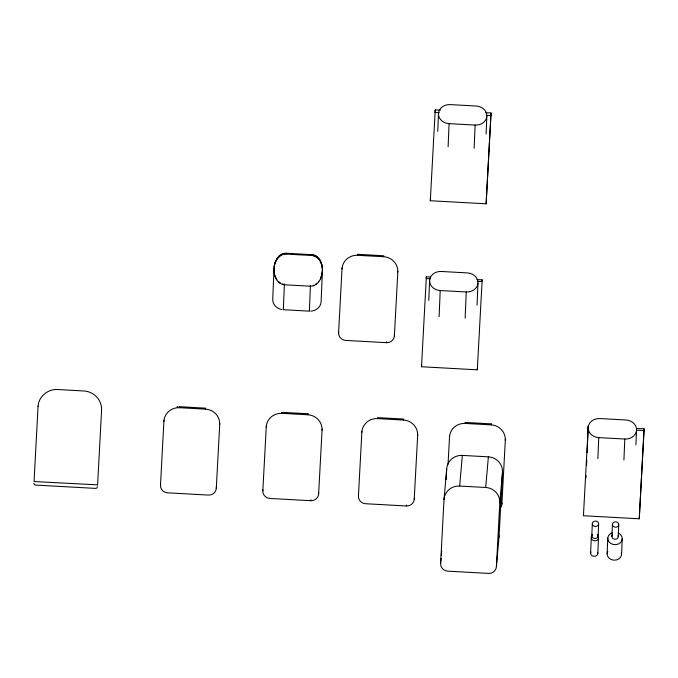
<?xml version="1.0" encoding="UTF-8"?>
<svg xmlns="http://www.w3.org/2000/svg" width="678" height="678" viewBox="0 0 678 678"><rect width="100%" height="100%" fill="white"/><g stroke="black" fill="none" stroke-linecap="round" stroke-linejoin="round"><path stroke-width="1.02" d="M273.98 270.81L274.065 267.971C273.31 274.827 276.539 283.921 284.336 284.768L310.38 286.201C317.406 286.319 321.728 278.895 322.228 272.632L322.152 273.471L322.423 270.632L321.101 301.939C320.762 307.134 315.838 311.016 310.804 311.143M273.988 268.802L274.268 265.971L274.192 266.81C274.692 260.547 279.005 253.114 286.04 253.241L312.083 254.674C319.855 255.496 323.143 264.632 322.355 271.471L322.423 270.632M33.9 483.278L34.307 484.516L35.476 485.075L95.717 488.397L96.929 487.965L97.446 486.779M274.065 267.971L272.734 299.269C272.454 304.464 276.912 308.871 281.887 309.549M283.328 309.414L284.404 283.929M309.371 310.846L310.448 285.362L310.38 286.201M428.776 300.32L429.615 280.387A11.179 9.543 2.4 0 1 441.344 271.48L467.388 272.912A11.179 9.543 2.4 0 1 477.982 283.057L477.049 305.075M437.742 131.337L438.496 113.506A11.179 9.543 2.4 0 1 450.226 104.598L476.27 106.031A11.179 9.543 2.4 0 1 486.855 116.167L486.101 133.998M439.098 316.745L440.208 290.531A11.179 9.543 2.4 0 1 429.615 280.387M448.107 146.719L449.082 123.642A11.179 9.543 2.4 0 1 438.496 113.506M465.142 318.185L466.252 291.964A11.179 9.543 2.4 0 0 477.982 283.057M474.151 148.151L475.125 125.083A11.179 9.543 2.4 0 0 486.855 116.167M586.046 477.812L586.139 475.71M586.58 465.227L586.801 459.981M587.114 452.641L587.47 444.251M587.555 442.149L588.173 427.471A11.179 9.543 2.4 0 1 599.911 418.555L625.947 419.996A11.179 9.543 2.4 0 1 636.54 430.132L635.922 444.81M590.623 553.045L591.275 537.527M591.809 535.612L592.318 523.586M597.877 458.582L598.767 437.607A11.179 9.543 2.4 0 1 588.173 427.471M598.132 535.959L598.64 523.925A3.17 2.704 2.4 0 0 594.038 521.331A3.17 2.704 2.4 0 0 593.759 526.009A3.17 2.704 2.4 0 0 598.64 523.925M597.843 553.443L598.505 537.925M607.124 553.621L607.776 538.095M611.929 536.383L612.437 524.357M618.251 536.73L618.76 524.696A3.17 2.704 2.4 0 0 614.149 522.102A3.17 2.704 2.4 0 0 613.878 526.772A3.17 2.704 2.4 0 0 618.76 524.696M623.921 460.015L624.811 439.039A11.179 9.543 2.4 0 0 636.54 430.132M621.573 554.418L622.235 538.891M97.615 484.863L34.053 481.533L38.078 406.071M97.598 485.033L101.581 410.198A18.772 18.247 5 0 0 84.292 391.003L57.732 389.528C48.113 388.748 38.638 396.494 38.07 406.241M216.375 487.287L216.29 488.253A7.45 7.246 5 0 1 208.468 495.076L167.542 492.821A7.45 7.246 5 0 1 160.483 485.177L163.966 420.394M216.29 488.253L219.774 423.47M318.719 492.923L318.635 493.889A7.45 7.246 5 0 1 310.812 500.711L269.886 498.457A7.45 7.246 5 0 1 262.827 490.813L266.31 426.038M318.635 493.889L322.118 429.106M394.477 334.89L394.393 335.847A7.45 7.246 5 0 1 386.57 342.67L345.644 340.415A7.45 7.246 5 0 1 338.585 332.771L342.068 267.996M414.317 498.194L414.233 499.152A7.45 7.246 5 0 1 406.41 505.974L365.484 503.72A7.45 7.246 5 0 1 358.433 496.076L361.908 431.301M394.393 335.847L397.867 271.073M414.233 499.152L417.716 434.378M477.465 368.069L477.312 369.815L421.504 366.747L426.352 276.777L430.564 277.014M485.77 112.684L491.033 112.972L486.118 203.807L430.31 200.73L435.234 109.895L440.497 110.183M440.607 563.503L444.005 499.686L446.683 469.057A14.908 14.484 5 0 1 462.337 455.413L488.38 456.845A14.908 14.484 5 0 1 502.491 472.134L499.093 535.951L496.415 566.579A7.45 7.246 5 0 1 488.592 573.402L447.666 571.147A7.45 7.246 5 0 1 440.607 563.503L441.056 558.401M446.124 479.515L446.683 469.057M448.031 464.294L449.565 436.132M486.118 203.807L491.033 112.972M477.312 369.815L482.16 279.853L476.897 279.565M496.415 566.579L499.805 502.762L502.491 472.134M500.118 508.305A7.45 7.246 5 0 0 501.89 503.983L505.373 439.208M636.727 428.437L644.1 428.843L639.252 518.806L583.444 515.729L588.292 425.767L588.14 427.513M639.252 518.806L644.1 428.843M160.483 485.177L160.567 484.211M163.881 421.36A14.908 14.484 5 0 1 179.534 407.707L179.619 406.749M219.689 424.428A14.908 14.484 5 0 0 205.57 409.148L205.654 408.181L179.628 406.698M274.658 264.022L274.582 264.852C275.827 259.555 279.997 253.886 285.963 254.081L312.007 255.513C318.711 256.106 322.211 263.42 322.364 269.463L322.44 268.624M274.158 272.802L274.048 269.98M275.149 262.979L275.226 262.14M274.522 274.726L274.598 273.887M275.895 261.216L275.963 260.377M275.073 276.556L275.149 275.726M276.794 259.589L276.861 258.75M275.802 278.277L275.87 277.438M277.836 258.14L277.912 257.301M276.683 279.836L276.751 278.997M279.005 256.877L279.073 256.038M280.277 255.826L280.353 254.987M278.861 282.404L278.938 281.565M281.633 255.013L281.709 254.174M280.124 283.362L280.2 282.523M283.048 254.436L283.124 253.606M262.827 490.813L262.911 489.855M284.506 254.131L284.574 253.292M282.887 284.557L282.955 283.718M285.963 254.081L286.04 253.241M266.225 426.996A14.908 14.484 5 0 1 281.879 413.351L281.963 412.385M312.007 255.513L312.083 254.674M313.456 255.725L313.533 254.886M314.872 256.191L314.939 255.352M313.295 285.836L313.363 284.997M316.219 256.911L316.287 256.081M317.482 257.877L317.55 257.038M316.067 284.455L316.143 283.616M318.635 259.055L318.711 258.216M319.66 260.437L319.736 259.606M318.507 282.141L318.584 281.302M320.541 262.005L320.618 261.166M322.033 430.072A14.908 14.484 5 0 0 307.922 414.783L307.998 413.826M321.27 263.717L321.338 262.878M320.448 279.056L321.838 274.582L321.762 275.421M321.813 265.556L321.889 264.717M321.194 277.294L321.262 276.454M322.186 267.479L322.262 266.64M310.812 500.711L310.897 499.754M338.585 332.771L338.669 331.813M341.983 268.954A14.908 14.484 5 0 1 357.637 255.309L357.713 254.352M358.433 496.076L358.509 495.118M397.791 272.031A14.908 14.484 5 0 0 383.672 256.742L383.756 255.784L357.73 254.301M361.823 432.259A14.908 14.484 5 0 1 377.476 418.614L377.561 417.656L403.613 419.038L403.52 420.046A14.908 14.484 5 0 1 417.631 435.335M386.57 342.67L386.646 341.712M435.234 109.895L435.005 112.514L439.217 112.743M430.31 200.73L430.538 198.112M426.352 276.777L426.199 278.522L430.411 278.76M406.41 505.974L406.495 505.017M421.504 366.747L421.657 365.001M441.319 555.333L441.683 551.256M444.005 499.686A14.908 14.484 5 0 1 459.65 486.041L462.337 455.413M449.48 437.09A14.908 14.484 5 0 1 465.133 423.445L465.218 422.487M482.16 279.853L482.007 281.599L477.795 281.37M499.805 502.762A14.908 14.484 5 0 0 485.694 487.474L488.38 456.845M505.288 440.166A14.908 14.484 5 0 0 491.177 424.877L491.253 423.92M501.89 503.983L501.974 503.025M583.444 515.729L583.605 513.983M176.95 406.792L178.094 406.69M486.592 115.353L490.804 115.591M449.082 123.642L475.125 125.083M357.637 255.309L383.672 256.742M440.208 290.531L466.252 291.964M283.328 309.71L309.354 311.143M636.574 430.183L643.947 430.589M281.972 412.334L308.015 413.766M465.227 422.428L491.27 423.869M179.534 407.707L205.57 409.148M281.879 413.351L307.922 414.783M377.476 418.614L403.52 420.046M465.133 423.445L491.177 424.877M598.767 437.607L624.811 439.039M459.65 486.041L485.694 487.474M499.093 535.951A7.45 7.246 5 0 1 498.737 537.807M618.014 535.561A3.17 2.704 2.4 0 1 616.76 538.866A3.17 2.704 2.4 0 1 612.717 538.315A3.17 2.704 2.4 0 1 612.624 534.832M618.005 532.908A7.238 6.178 2.4 0 1 620.54 542.544A7.238 6.178 2.4 0 1 609.022 541.908A7.238 6.178 2.4 0 1 612.692 532.611M621.336 552.485A7.238 6.178 2.4 0 1 613.751 560.164A7.238 6.178 2.4 0 1 607.768 551.375M597.649 535.756A3.619 3.085 2.4 0 1 597.343 540.027A3.619 3.085 2.4 0 1 592.335 539.883A3.619 3.085 2.4 0 1 592.225 535.603M597.623 534.34A3.17 2.704 2.4 0 1 597.072 537.832A3.17 2.704 2.4 0 1 592.928 537.832A3.17 2.704 2.4 0 1 592.275 534.332M597.657 552.299A3.619 3.085 2.4 0 1 594.165 556.333A3.619 3.085 2.4 0 1 590.852 552.104"/></g></svg>
